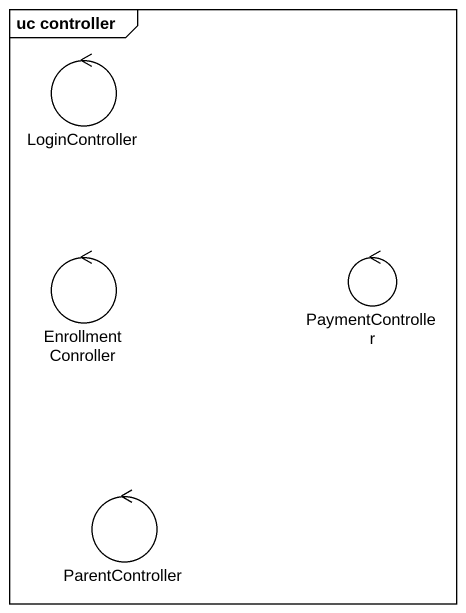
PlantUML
@startuml
mainframe uc controller
control LoginController
control EnrollmentConroller
control PaymentController
control ParentController
@enduml
